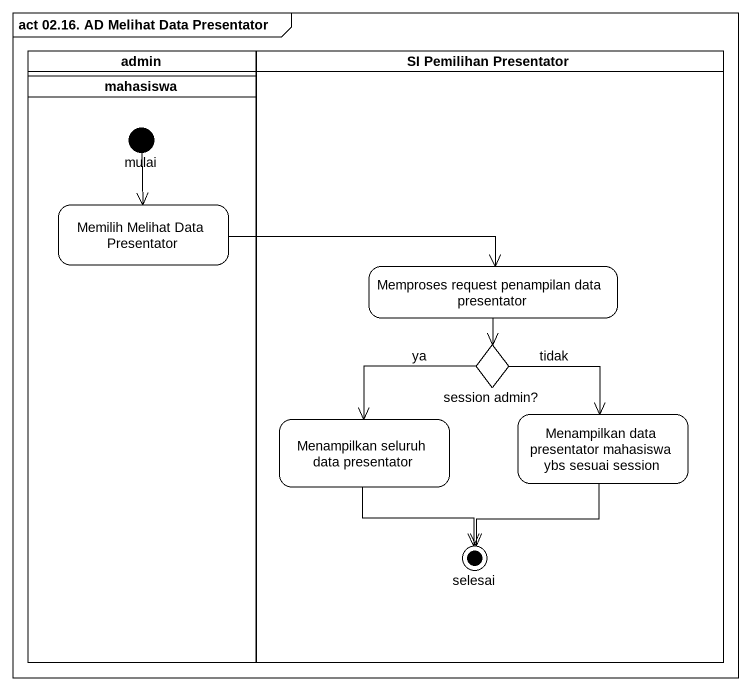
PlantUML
@startuml
mainframe act 02.16. AD Melihat Data Presentator
hide empty description
state admin <<partition>> {
  state mahasiswa <<partition>> {
    state mulai <<start>>
    state "Memilih Melihat Data Presentator" as Memilih_Melihat_Data
  }
}
state "SI Pemilihan Presentator" as SI_Pemilihan_Presentator <<partition>> {
  state "Memproses request penampilan data presentator" as Memproses_request
  state "session admin?" as session_admin <<choice>>
  state "Menampilkan seluruh data presentator" as Menampilkan_seluruh_data
  state "Menampilkan data presentator mahasiswa ybs sesuai session" as Menampilkan_data
  state selesai <<end>>
}
mulai --> Memilih_Melihat_Data
Memilih_Melihat_Data -right-> Memproses_request
Memproses_request --> session_admin
session_admin --> Menampilkan_seluruh_data : ya
session_admin --> Menampilkan_data : tidak
Menampilkan_seluruh_data --> selesai
Menampilkan_data --> selesai
@enduml
